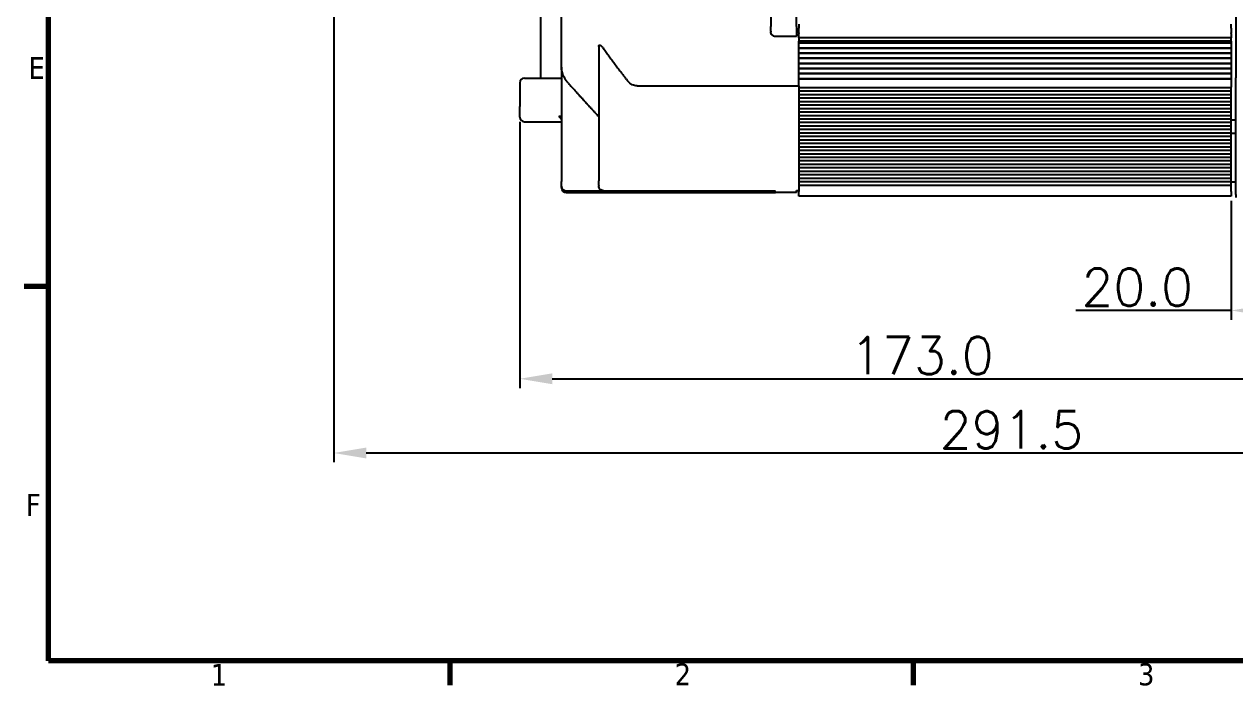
# Model space of a CAD drawing. Header units: millimetres. Extents: x 33 to 1847, y -85 to 592.
# Drawn here: x 41.5 to 302.1, y 36 to 178.3 of the extents above; entities that cross this region are included whole.
import ezdxf

# ---------------------------------------------------------------- set-up
doc = ezdxf.new("R2010")
doc.units = ezdxf.units.MM
doc.layers.add('경계(ISO)', color=7, linetype='Continuous', lineweight=70)
doc.layers.add('외형선', color=7, linetype='Continuous', lineweight=35)
doc.styles.get("Standard").update_dxf_attribs({"font": 'romans.shx', "bigfont": 'whgtxt.shx'})
doc.styles.add('주 텍스트 (ISO)', font='')
doc.styles.get('주 텍스트 (ISO)').set_extended_font_data('Tahoma')
doc.dimstyles.new('Annotative', dxfattribs={"dimtxt": 8, "dimasz": 7, "dimexe": 2, "dimexo": 1, "dimgap": 1, "dimtad": 1, "dimdec": 1, "dimzin": 0, "dimdsep": 46, "dimtxsty": 'Standard', "dimcen": 0.09, "dimclrd": 7, "dimclre": 7, "dimadec": 0, "dimazin": 0, "dimtfac": 1, "dimtdec": 1, "dimtmove": 0, "dimatfit": 3, "dimfxl": 1, "dimtolj": 1, "dimtzin": 0, "dimarcsym": 0})

# ---------------------------------------------------------------- blocks, each defined once
blk = doc.blocks.new('*D39')
at = {"layer": 'Defpoints', "color": 0}
for p in [(301.06, 141.36), (321.06, 141.36), (321.06, 116.75)]:
    blk.add_point(p, dxfattribs=at)
at = {"layer": '외형선', "color": 7, "lineweight": -2}
for p, q in [((301.06, 140.36), (301.06, 114.75)), ((321.06, 140.36), (321.06, 114.75)), ((301.06, 116.75), (267.68, 116.75)), ((314.06, 116.75), (308.06, 116.75))]:
    blk.add_line(p, q, dxfattribs=at)
at = {"layer": '외형선', "color": 7}
for points in [[(308.06, 117.92), (308.06, 115.59), (301.06, 116.75)], [(314.06, 117.92), (314.06, 115.59), (321.06, 116.75)]]:
    blk.add_solid(points, dxfattribs=at)
at = {"layer": '외형선', "color": 0, "insert": (280.87, 121.75), "char_height": 8, "attachment_point": 5}
blk.add_mtext('\\A1;20.0', dxfattribs=at)
blk = doc.blocks.new('*D42')
at = {"layer": 'Defpoints', "color": 0}
for p in [(148.06, 158.36), (321.06, 141.69), (321.06, 102.05)]:
    blk.add_point(p, dxfattribs=at)
at = {"layer": '외형선', "color": 7, "lineweight": -2}
for p, q in [((148.06, 157.36), (148.06, 100.05)), ((321.06, 140.69), (321.06, 100.05)), ((155.06, 102.05), (314.06, 102.05))]:
    blk.add_line(p, q, dxfattribs=at)
at = {"layer": '외형선', "color": 7}
for points in [[(155.06, 103.22), (155.06, 100.89), (148.06, 102.05)], [(314.06, 103.22), (314.06, 100.89), (321.06, 102.05)]]:
    blk.add_solid(points, dxfattribs=at)
at = {"layer": '외형선', "color": 0, "insert": (234.56, 107.05), "char_height": 8, "attachment_point": 5}
blk.add_mtext('\\A1;173.0', dxfattribs=at)
blk = doc.blocks.new('*D43')
at = {"layer": 'Defpoints', "color": 0}
for p in [(399.56, 214.86), (108.06, 181.45), (399.56, 86.09)]:
    blk.add_point(p, dxfattribs=at)
at = {"layer": '외형선', "color": 7, "lineweight": -2}
for p, q in [((399.56, 213.86), (399.56, 84.09)), ((108.06, 180.45), (108.06, 84.09)), ((115.06, 86.09), (392.56, 86.09))]:
    blk.add_line(p, q, dxfattribs=at)
at = {"layer": '외형선', "color": 7}
for points in [[(115.06, 87.26), (115.06, 84.92), (108.06, 86.09)], [(392.56, 87.26), (392.56, 84.92), (399.56, 86.09)]]:
    blk.add_solid(points, dxfattribs=at)
at = {"layer": '외형선', "color": 0, "insert": (253.81, 91.09), "char_height": 8, "attachment_point": 5}
blk.add_mtext('\\A1;291.5', dxfattribs=at)
blk = doc.blocks.new('경계 Default Border')
at = {"layer": '경계(ISO)'}
for p, q in [((10, 70), (6.1, 70)), ((74.25, 10), (74.25, 6.1)), ((148.5, 10), (148.5, 6.1))]:
    blk.add_line(p, q, dxfattribs=at)
at = {"layer": '경계(ISO)', "flags": 128}
blk.add_lwpolyline([(10, 10), (10, 410), (584, 410), (584, 10), (10, 10)], dxfattribs=at)
at = {"layer": '경계(ISO)', "char_height": 3.5, "attachment_point": 7, "style": '주 텍스트 (ISO)'}
for s, insert in [('E', (6.78, 103.25)), ('F', (6.36, 33.25)), ('1', (35.98, 6.02)), ('2', (110.29, 6.1)), ('3', (184.51, 6.03))]:
    blk.add_mtext(s, dxfattribs=dict(at, insert=insert))

msp = doc.modelspace()

# ---------------------------------------------------------------- linework, layer by layer
for p, q in [((302.06, 296.81), (302.06, 166.81)), ((207.56, 177.81), (207.56, 265.8)), ((157.06, 169.09), (157.06, 194.91)), ((202.06, 195.05), (202.06, 177.8)), ((152.56, 180.92), (152.56, 166.73)), ((202.06, 176.8), (202.06, 177.8)), ((207.56, 177.81), (207.56, 175.8)), ((208.06, 178.32), (208.06, 177.44)), ((208.06, 176.44), (208.06, 177.44)), ((301.06, 177.44), (301.06, 178.32)), ((301.06, 177.44), (301.06, 176.44)), ((202.06, 176.8), (202.06, 176.7)), ((207.56, 175.69), (203.06, 175.69)), ((207.56, 175.69), (207.56, 175.8)), ((208.06, 176.44), (208.06, 176.36)), ((208.06, 175.36), (208.06, 176.36)), ((208.06, 175.36), (208.06, 174.66)), ((301.06, 175.36), (208.06, 175.36)), ((301.06, 174.66), (208.06, 174.66)), ((208.06, 165.06), (208.06, 174.66)), ((301.06, 176.36), (301.06, 176.44)), ((301.06, 176.36), (301.06, 175.36)), ((301.06, 174.66), (301.06, 175.36)), ((301.06, 174.66), (301.06, 164.78)), ((165.06, 173.54), (165.06, 144.64)), ((301.06, 174.23), (208.06, 174.23)), ((301.06, 173.2), (208.06, 173.2)), ((301.06, 173.13), (208.06, 173.13)), ((301.06, 172.1), (208.06, 172.1)), ((301.06, 172.03), (208.06, 172.03)), ((301.06, 171), (208.06, 171)), ((301.06, 170.93), (208.06, 170.93)), ((301.06, 169.9), (208.06, 169.9)), ((301.06, 169.83), (208.06, 169.83)), ((157.06, 169.09), (157.06, 144.52)), ((301.06, 168.81), (208.06, 168.81)), ((301.06, 168.73), (208.06, 168.73)), ((301.06, 167.71), (208.06, 167.71)), ((301.06, 167.63), (208.06, 167.63)), ((302.06, 141.69), (302.06, 166.81)), ((148.06, 165.73), (148.06, 160.64)), ((149.06, 166.73), (157.06, 166.73)), ((173.3, 165.06), (208.06, 165.06)), ((301.06, 166.61), (208.06, 166.61)), ((301.06, 166.53), (208.06, 166.53)), ((208.06, 165.06), (208.06, 164.29)), ((301.06, 164.65), (208.06, 164.65)), ((208.06, 164.29), (208.06, 163.9)), ((301.06, 164.65), (301.06, 164.78)), ((301.06, 163.9), (301.06, 164.65)), ((208.06, 163.9), (208.06, 163.51)), ((301.06, 163.9), (208.06, 163.9)), ((208.06, 163.51), (208.06, 162.78)), ((301.06, 163.15), (208.06, 163.15)), ((208.06, 162.78), (208.06, 162.4)), ((208.06, 162.4), (208.06, 162.02)), ((301.06, 162.4), (208.06, 162.4)), ((208.06, 162.02), (208.06, 161.27)), ((301.06, 161.65), (208.06, 161.65)), ((301.06, 163.15), (301.06, 163.9)), ((301.06, 162.4), (301.06, 163.15)), ((301.06, 161.65), (301.06, 162.4)), ((301.06, 160.9), (301.06, 161.65)), ((148.06, 158.36), (148.06, 160.64)), ((208.06, 161.27), (208.06, 160.9)), ((208.06, 160.9), (208.06, 160.53)), ((301.06, 160.9), (208.06, 160.9)), ((208.06, 160.53), (208.06, 159.77)), ((301.06, 160.15), (208.06, 160.15)), ((208.06, 159.77), (208.06, 159.4)), ((208.06, 159.4), (208.06, 159.04)), ((301.06, 159.4), (208.06, 159.4)), ((208.06, 159.04), (208.06, 158.26)), ((301.06, 160.15), (301.06, 160.9)), ((301.06, 159.4), (301.06, 160.15)), ((301.06, 158.65), (301.06, 159.4)), ((149.06, 157.36), (157.06, 157.36)), ((157.06, 158.49), (156.49, 158.49)), ((157.06, 157.92), (156.49, 158.49)), ((156.74, 158.24), (157.06, 157.92)), ((301.06, 158.65), (208.06, 158.65)), ((208.06, 158.26), (208.06, 157.9)), ((208.06, 157.9), (208.06, 157.54)), ((301.06, 157.9), (208.06, 157.9)), ((208.06, 157.54), (208.06, 156.75)), ((301.06, 157.15), (208.06, 157.15)), ((208.06, 156.75), (208.06, 156.4)), ((208.06, 156.4), (208.06, 156.05)), ((301.06, 156.4), (208.06, 156.4)), ((301.06, 157.9), (301.06, 158.65)), ((301.06, 157.15), (301.06, 157.9)), ((301.06, 157.74), (302.06, 157.74)), ((301.06, 156.4), (301.06, 157.15)), ((301.06, 155.65), (301.06, 156.4)), ((208.06, 156.05), (208.06, 155.24)), ((301.06, 155.65), (208.06, 155.65)), ((208.06, 155.24), (208.06, 154.9)), ((208.06, 154.9), (208.06, 154.56)), ((301.06, 154.9), (208.06, 154.9)), ((208.06, 154.56), (208.06, 153.73)), ((301.06, 154.15), (208.06, 154.15)), ((208.06, 153.73), (208.06, 153.4)), ((301.06, 154.9), (301.06, 155.65)), ((301.06, 154.15), (301.06, 154.9)), ((302.06, 154.81), (301.06, 154.81)), ((301.06, 153.4), (301.06, 154.15)), ((208.06, 153.4), (208.06, 153.07)), ((301.06, 153.4), (208.06, 153.4)), ((208.06, 153.07), (208.06, 152.23)), ((301.06, 152.65), (208.06, 152.65)), ((208.06, 152.23), (208.06, 151.9)), ((208.06, 151.9), (208.06, 151.58)), ((301.06, 151.9), (208.06, 151.9)), ((208.06, 151.58), (208.06, 150.72)), ((301.06, 151.15), (208.06, 151.15)), ((301.06, 152.65), (301.06, 153.4)), ((301.06, 151.9), (301.06, 152.65)), ((301.06, 151.15), (301.06, 151.9)), ((301.06, 150.4), (301.06, 151.15)), ((208.06, 150.72), (208.06, 150.4)), ((208.06, 150.4), (208.06, 150.08)), ((301.06, 150.4), (208.06, 150.4)), ((208.06, 150.08), (208.06, 149.21)), ((301.06, 149.65), (208.06, 149.65)), ((208.06, 149.21), (208.06, 148.9)), ((208.06, 148.9), (208.06, 148.59)), ((301.06, 148.9), (208.06, 148.9)), ((208.06, 148.59), (208.06, 147.7)), ((301.06, 149.65), (301.06, 150.4)), ((301.06, 148.9), (301.06, 149.65)), ((301.06, 148.15), (301.06, 148.9)), ((301.06, 148.15), (208.06, 148.15)), ((208.06, 147.7), (208.06, 147.4)), ((208.06, 147.4), (208.06, 147.1)), ((301.06, 147.4), (208.06, 147.4)), ((208.06, 147.1), (208.06, 146.19)), ((301.06, 146.65), (208.06, 146.65)), ((208.06, 146.19), (208.06, 145.9)), ((301.06, 147.4), (301.06, 148.15)), ((301.06, 146.65), (301.06, 147.4)), ((301.06, 145.9), (301.06, 146.65)), ((157.06, 143.51), (157.06, 144.52)), ((157.06, 143.51), (157.06, 143.48)), ((157.06, 143.22), (157.06, 143.48)), ((157.06, 143.48), (157.06, 143.48)), ((165.06, 143.63), (165.06, 144.64)), ((165.06, 143.63), (165.06, 143.52)), ((208.06, 145.9), (208.06, 145.61)), ((301.06, 145.9), (208.06, 145.9)), ((208.06, 145.61), (208.06, 144.69)), ((301.06, 145.15), (208.06, 145.15)), ((208.06, 144.69), (208.06, 144.4)), ((208.06, 144.4), (208.06, 144.01)), ((301.06, 144.4), (208.06, 144.4)), ((208.06, 144.01), (208.06, 143.39)), ((301.06, 143.65), (208.06, 143.65)), ((208.06, 143.39), (208.06, 142.36)), ((301.06, 145.15), (301.06, 145.9)), ((301.06, 144.4), (301.06, 145.15)), ((301.06, 143.65), (301.06, 144.4)), ((302.06, 144.36), (301.06, 144.36)), ((301.06, 142.36), (301.06, 143.65)), ((157.06, 143.22), (157.06, 143.15)), ((157.06, 143.15), (157.06, 143.15)), ((158.06, 142.48), (203.05, 142.48)), ((158.06, 142.15), (203.05, 142.15)), ((172.34, 142.48), (172.56, 142.27)), ((172.56, 142.28), (172.35, 142.48)), ((172.37, 142.48), (172.56, 142.3)), ((172.56, 142.31), (172.38, 142.48)), ((172.4, 142.48), (172.56, 142.33)), ((172.56, 142.33), (172.41, 142.48)), ((172.43, 142.48), (172.56, 142.36)), ((172.56, 142.36), (172.44, 142.48)), ((172.46, 142.48), (172.56, 142.39)), ((172.56, 142.39), (172.47, 142.48)), ((172.49, 142.48), (172.56, 142.42)), ((172.56, 142.42), (172.5, 142.48)), ((172.56, 142.42), (203.06, 142.42)), ((172.56, 142.42), (172.56, 142.42)), ((172.56, 142.42), (203.06, 142.42)), ((172.56, 142.39), (203.06, 142.39)), ((172.56, 142.39), (172.56, 142.39)), ((172.56, 142.39), (203.06, 142.39)), ((172.56, 142.36), (203.06, 142.36)), ((172.56, 142.36), (172.56, 142.36)), ((172.56, 142.36), (203.06, 142.36)), ((172.56, 142.33), (203.06, 142.33)), ((172.56, 142.33), (172.56, 142.33)), ((172.56, 142.33), (203.06, 142.33)), ((172.56, 142.31), (203.06, 142.31)), ((172.56, 142.3), (172.56, 142.31)), ((172.56, 142.3), (203.06, 142.3)), ((172.56, 142.28), (203.06, 142.28)), ((172.56, 142.27), (172.56, 142.28)), ((172.56, 142.27), (203.06, 142.27)), ((207.56, 142.09), (203.06, 142.09)), ((207.56, 142.09), (207.56, 142.53)), ((207.56, 142.53), (208.06, 142.53)), ((207.56, 142.09), (207.56, 142.09)), ((208.06, 141.36), (208.06, 142.36)), ((301.06, 141.36), (208.06, 141.36)), ((301.06, 142.36), (301.06, 141.36)), ((302.06, 141.69), (302.06, 141.04))]:
    msp.add_line(p, q)
for centre, start, end in [((149.06, 165.73), 90, 180), ((149.06, 158.36), 180, 270), ((158.06, 143.48), 180, 270), ((158.06, 143.15), 180, 270), ((203.06, 143.09), 250.0943, 270)]:
    msp.add_arc(centre, 1, start, end)
for centre, major_axis, ratio, start_param, end_param in [((83.56, 231.36), (74, -74), 0.002489, 0.151691, 0.172222), ((203.06, 143.42), (1, 0), 0.999988, 4.36504, 4.712389), ((203.06, 143.39), (1, 0), 0.999988, 4.500308, 4.712389), ((203.06, 143.36), (1, 0), 0.999988, 4.500308, 4.712389), ((203.06, 143.33), (1, 0), 0.999988, 4.500308, 4.712389), ((203.06, 143.31), (1, 0), 0.999988, 4.500308, 4.712389), ((203.06, 143.28), (1, 0), 0.999988, 4.500308, 4.712389)]:
    msp.add_ellipse(centre, major_axis=major_axis, ratio=ratio, start_param=start_param, end_param=end_param)
for points, knots in [([(203.06, 175.69), (202.92, 175.69), (202.78, 175.72), (202.54, 175.83), (202.43, 175.91), (202.26, 176.08), (202.18, 176.2), (202.08, 176.45), (202.06, 176.58), (202.06, 176.7)], [-0.3467766, -0.3467766, -0.3467766, -0.3467766, -0.3064683, -0.3064683, -0.26616, -0.26616, -0.2194935, -0.2194935, -0.172827, -0.172827, -0.172827, -0.172827]), ([(165.06, 173.54), (165.06, 173.62), (165.07, 173.69), (165.11, 173.78), (165.13, 173.8), (165.18, 173.83), (165.21, 173.84), (165.28, 173.84), (165.32, 173.83), (165.4, 173.79), (165.45, 173.77), (165.49, 173.74), (165.62, 173.64), (165.76, 173.5), (165.95, 173.27), (166, 173.19), (166.06, 173.12)], [-0.1033305, -0.1033305, -0.1033305, -0.1033305, -0.0691349, -0.0691349, -0.0520072, -0.0520072, -0.0348796, -0.0348796, -0.0174398, -0.0174398, 0, 0, 0, 0.0576512, 0.0576512, 0.0839115, 0.0839115, 0.0839115, 0.0839115]), ([(158.06, 166.24), (158.01, 166.3), (157.97, 166.37), (157.72, 166.77), (157.52, 167.12), (157.17, 168.02), (157.06, 168.54), (157.06, 169.08), (157.06, 169.08), (157.06, 169.09)], [1.3396973, 1.3396973, 1.3396973, 1.3396973, 1.3864902, 1.3864902, 1.6127602, 1.6127602, 1.9049065, 1.9049065, 1.906512, 1.906512, 1.906512, 1.906512]), ([(173.3, 165.06), (172.96, 165.06), (172.57, 165.16), (171.91, 165.47), (171.55, 165.77), (171.26, 166.11), (171.22, 166.16), (171.18, 166.21)], [0, 0, 0, 0, 0.1014463, 0.1014463, 0.2183133, 0.2183133, 0.2369418, 0.2369418, 0.2369418, 0.2369418]), ([(166.06, 142.51), (165.93, 142.52), (165.79, 142.54), (165.53, 142.66), (165.4, 142.75), (165.24, 142.94), (165.18, 143.03), (165.08, 143.26), (165.06, 143.39), (165.06, 143.52)], [0, 0, 0, 0, 0.0665288, 0.0665288, 0.1330576, 0.1330576, 0.1783983, 0.1783983, 0.223739, 0.223739, 0.223739, 0.223739])]:
    msp.add_open_spline(points, degree=3, knots=knots)
for points, weights in [([(166.06, 173.12), (168.48, 169.77), (171.18, 166.21)], [1.00041501436, 1.00122882377, 1.00033271412]), ([(158.52, 165.64), (161.62, 162.18), (165.06, 158.42)], [1.00104194715, 1.00295916887, 1.00265809779])]:
    msp.add_rational_spline(points, weights, degree=2)
for points in [[(158.52, 165.64), (158.36, 165.82), (158.2, 166.02), (158.06, 166.24)], [(203.06, 142.22), (202.96, 142.22), (202.87, 142.24), (202.77, 142.27)], [(203.05, 142.48), (203.05, 142.48), (203.05, 142.48), (203.06, 142.48)], [(203.05, 142.15), (203.05, 142.15), (203.05, 142.15), (203.06, 142.15)]]:
    msp.add_open_spline(points, degree=3)

# ---------------------------------------------------------------- block references
at = {"xscale": 1.342575, "yscale": 1.342575, "zscale": 1.342575}
msp.add_blockref('경계 Default Border', (33.31, 27.93), dxfattribs=at)

# ---------------------------------------------------------------- dimensions: what is measured, and where the dimension line sits
at = {"layer": '외형선'}
for base, p1, p2, picture, middle in [((399.56, 86.09), (108.06, 181.45), (399.56, 214.86), '*D43', (253.81, 91.09)), ((321.06, 102.05), (148.06, 158.36), (321.06, 141.69), '*D42', (234.56, 107.05))]:
    dim = msp.add_linear_dim(base=base, p1=p1, p2=p2, dimstyle='Annotative', dxfattribs=at)
    dim.commit()
    dim.dimension.update_dxf_attribs({"geometry": picture, "text_midpoint": middle})
dim = msp.add_linear_dim(base=(321.06, 116.75), p1=(301.06, 141.36), p2=(321.06, 141.36), dimstyle='Annotative', dxfattribs=at)
dim.commit()
dim.dimension.update_dxf_attribs({"geometry": '*D39', "text_midpoint": (280.87, 116.75), "dimtype": 128})

doc.saveas('drawing.dxf')
